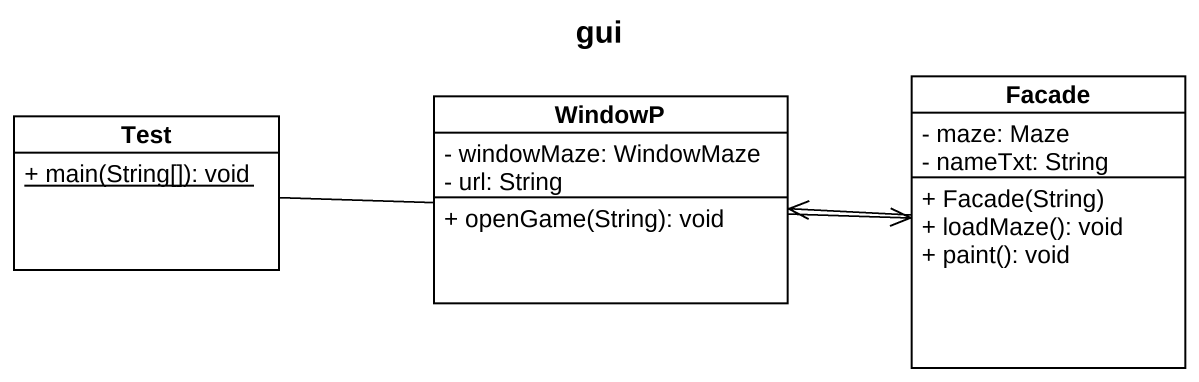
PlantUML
@startuml
title gui
hide circle
hide empty members
skinparam classAttributeIconSize 0
class Test {
  {static} + main(String[]): void
}
class WindowP {
  - windowMaze: WindowMaze
  - url: String
  + openGame(String): void
}
class Facade {
  - maze: Maze
  - nameTxt: String
  + Facade(String)
  + loadMaze(): void
  + paint(): void
}
Test -right-> Facade
Facade -left-> WindowP
@enduml
